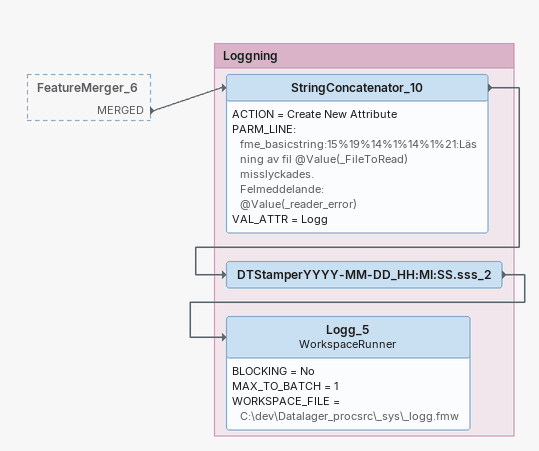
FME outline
FeatureMerger_6 [outside]
    MERGED -> StringConcatenator_10

Bookmark: Loggning
StringConcatenator_10
    ACTION = Create New Attribute
    PARM_LINE:
      fme_basicstring:15%19%14%1%14%1%21:Läsning av fil @Value(_FileToRead) misslyckades.
      Felmeddelande:
      @Value(_reader_error)
    VAL_ATTR = Logg
    -> DTStamperYYYY-MM-DD_HH:MI:SS.sss_2
DTStamperYYYY-MM-DD_HH:MI:SS.sss_2
    -> Logg_5
Logg_5: WorkspaceRunner
    BLOCKING = No
    MAX_TO_BATCH = 1
    WORKSPACE_FILE = C:\dev\Datalager_procsrc\_sys\_logg.fmw
